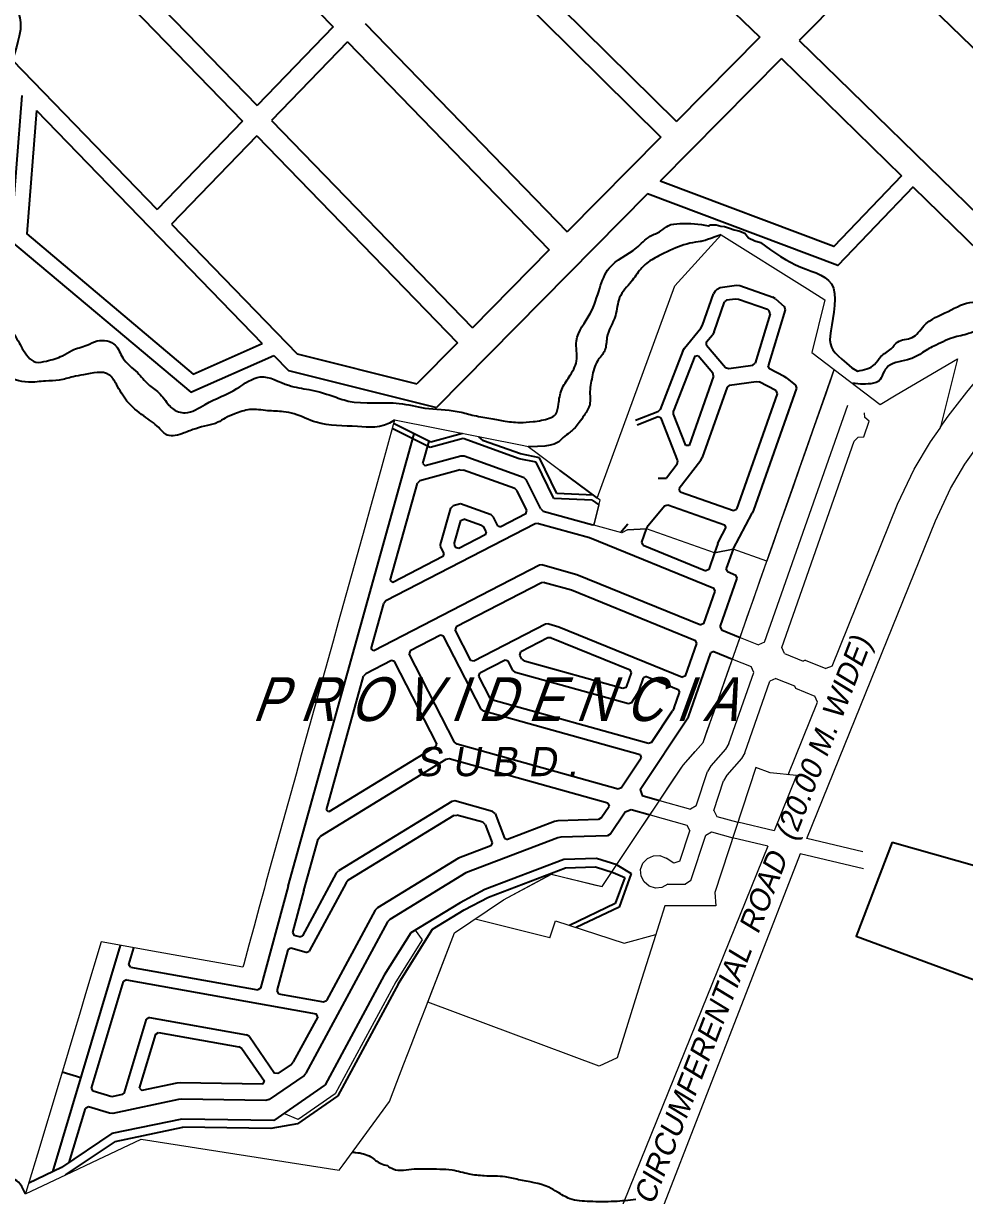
# Model space of a CAD drawing. Header units: inches. Extents: x -1369 to 1198, y -366 to 1398.
# Drawn here: x -561.35 to -543.92, y 935.08 to 956.78 of the extents above; entities that cross this region are included whole.
import ezdxf
from ezdxf.enums import TextEntityAlignment as Align

# ---------------------------------------------------------------- set-up
doc = ezdxf.new("R2010")
doc.units = ezdxf.units.IN
doc.header["$MEASUREMENT"] = 0
doc.linetypes.add('CENTER', pattern=[2, 1.25, -0.25, 0.25, -0.25])
doc.linetypes.add('DASHED', pattern=[0.75, 0.5, -0.25])
for name, color, linetype in [('BLOCKS', 5, 'Continuous'), ('CREEK_RIVER', 7, 'Continuous'), ('EASEMENT', 4, 'Continuous'), ('SUBLOTS', 1, 'Continuous')]:
    doc.layers.add(name, color=color, linetype=linetype)
for name, color, linetype, lineweight in [('BLOCKS_B', 1, 'Continuous', 13), ('EASEMENT_B', 6, 'Continuous', 13), ('FENCE', 7, 'Continuous', 13), ('FENCE1', 7, 'Continuous', 13), ('FINALBDRY', 7, 'Continuous', 13), ('HATCH', 8, 'Continuous', 9), ('RELOCATION', 7, 'Continuous', 13), ('ROADACTL', 7, 'Continuous', 13), ('SUBDIVIDION', 8, 'Continuous', 25), ('VICINITY', 8, 'Continuous', 20)]:
    doc.layers.add(name, color=color, linetype=linetype, lineweight=lineweight)
doc.styles.add('LOT_NO', font='ARIALN.TTF', dxfattribs={"width": 1.5, "height": 1})
doc.styles.add('PX-0', font='leroy')

msp = doc.modelspace()

# ---------------------------------------------------------------- linework, layer by layer
at = {"layer": 'BLOCKS', "color": 8}
for p, q in [((-548.4502, 951.8897), (-548.1443, 951.9324)), ((-548.1443, 951.9324), (-548.0838, 951.9263)), ((-548.0838, 951.9263), (-547.4734, 951.7119)), ((-548.7781, 951.1914), (-548.5744, 951.774)), ((-548.542, 951.8255), (-548.5744, 951.774)), ((-548.542, 951.8255), (-548.5046, 951.8627)), ((-548.5046, 951.8627), (-548.4502, 951.8897)), ((-547.4211, 951.6808), (-547.4734, 951.7119)), ((-548.5627, 951.0704), (-548.3694, 951.6234)), ((-548.3223, 951.6619), (-548.3694, 951.6234)), ((-548.3223, 951.6619), (-548.1692, 951.6833)), ((-548.1692, 951.6833), (-548.1087, 951.6772)), ((-548.1087, 951.6772), (-547.5712, 951.4884)), ((-547.5712, 951.4884), (-547.5397, 951.4598)), ((-547.2462, 951.478), (-547.5579, 950.4429)), ((-547.4211, 951.6808), (-547.2624, 951.5366)), ((-547.2624, 951.5366), (-547.2462, 951.478)), ((-547.5234, 951.4012), (-547.7974, 950.4914)), ((-547.5234, 951.4012), (-547.5397, 951.4598)), ((-549.1107, 950.7694), (-548.8079, 951.1384)), ((-548.8079, 951.1384), (-548.7781, 951.1914)), ((-548.5627, 951.0704), (-548.5925, 951.0174)), ((-548.7025, 950.8834), (-548.5925, 951.0174)), ((-548.7018, 950.8226), (-548.7025, 950.8834)), ((-549.1414, 950.7169), (-549.5626, 949.6329)), ((-548.9175, 950.6213), (-549.3119, 949.6062)), ((-549.1414, 950.7169), (-549.1107, 950.7694)), ((-548.9175, 950.6213), (-548.8573, 950.6303)), ((-548.8573, 950.6303), (-548.5824, 950.3101)), ((-548.7018, 950.8226), (-548.3476, 950.41)), ((-548.3476, 950.41), (-548.2906, 950.3886)), ((-548.2906, 950.3886), (-547.8435, 950.4518)), ((-547.8435, 950.4518), (-547.7974, 950.4914)), ((-547.5344, 950.3868), (-547.5579, 950.4429)), ((-548.5712, 950.2503), (-549.0226, 948.9665)), ((-548.5712, 950.2503), (-548.5824, 950.3101)), ((-547.2622, 950.2435), (-547.5344, 950.3868)), ((-547.2112, 950.2102), (-547.2622, 950.2435)), ((-547.2112, 950.2102), (-547.0547, 950.0855)), ((-548.321, 950.0453), (-548.7793, 948.7417)), ((-548.2739, 950.0838), (-548.321, 950.0453)), ((-548.2739, 950.0838), (-547.7836, 950.1531)), ((-547.0379, 950.0271), (-547.8315, 947.7699)), ((-547.7836, 950.1531), (-547.7237, 950.1427)), ((-547.4183, 949.982), (-547.7237, 950.1427)), ((-547.4183, 949.982), (-547.396, 949.9253)), ((-547.0547, 950.0855), (-547.0379, 950.0271)), ((-547.396, 949.9253), (-548.1478, 947.7871)), ((-549.6055, 949.5898), (-550.0171, 949.4277)), ((-549.5626, 949.6329), (-549.6055, 949.5898)), ((-549.3118, 949.5454), (-549.3119, 949.6062)), ((-549.0834, 948.9654), (-549.3118, 949.5454)), ((-549.5993, 949.4942), (-549.9837, 949.3428)), ((-549.5435, 949.4699), (-549.5993, 949.4942)), ((-549.2336, 948.6827), (-549.5435, 949.4699)), ((-556.449, 940.809), (-554.1167, 949.1821)), ((-553.9538, 948.6338), (-553.8398, 949.043)), ((-549.0226, 948.9665), (-549.0834, 948.9654)), ((-553.2527, 948.7682), (-553.9109, 948.5907)), ((-553.1919, 948.7657), (-553.2527, 948.7682)), ((-552.0787, 948.3648), (-553.1919, 948.7657)), ((-549.2421, 948.6225), (-549.2336, 948.6827)), ((-548.8083, 948.6882), (-549.2086, 948.1667)), ((-548.8083, 948.6882), (-548.7793, 948.7417)), ((-553.2632, 948.5134), (-554.0123, 948.3113)), ((-553.9538, 948.6338), (-553.9109, 948.5907)), ((-553.2632, 948.5134), (-553.2024, 948.5109)), ((-552.2538, 948.1693), (-553.2024, 948.5109)), ((-549.2421, 948.6225), (-549.4409, 948.3635)), ((-554.5579, 946.4648), (-554.0555, 948.2685)), ((-554.0123, 948.3113), (-554.0555, 948.2685)), ((-552.0787, 948.3648), (-552.0334, 948.3243)), ((-551.7724, 947.7918), (-552.0334, 948.3243)), ((-549.5983, 948.364), (-549.4409, 948.3635)), ((-552.2085, 948.1287), (-552.2538, 948.1693)), ((-552.0275, 947.7593), (-552.2085, 948.1287)), ((-549.1912, 948.1084), (-549.2086, 948.1667)), ((-549.1912, 948.1084), (-548.2027, 947.7608)), ((-553.6253, 947.1343), (-553.4385, 947.805)), ((-553.4385, 947.805), (-553.3953, 947.8478)), ((-553.2586, 947.8847), (-553.3953, 947.8478)), ((-552.6916, 947.6805), (-553.2586, 947.8847)), ((-551.7724, 947.7918), (-551.7256, 947.7529)), ((-549.7845, 947.4854), (-549.4767, 947.8498)), ((-549.4767, 947.8498), (-549.418, 947.8658)), ((-549.418, 947.8658), (-548.3669, 947.4962)), ((-553.3653, 947.1612), (-553.2498, 947.5756)), ((-553.2498, 947.5756), (-553.1958, 947.6035)), ((-552.8667, 947.485), (-553.1958, 947.6035)), ((-552.6463, 947.6399), (-552.6916, 947.6805)), ((-552.5682, 947.4806), (-552.6463, 947.6399)), ((-552.0465, 947.7016), (-552.5104, 947.4615)), ((-552.0465, 947.7016), (-552.0275, 947.7593)), ((-551.7256, 947.7529), (-550.8034, 947.4955)), ((-548.2097, 947.0439), (-547.8559, 947.7141)), ((-548.2027, 947.7608), (-548.1478, 947.7871)), ((-547.8315, 947.7699), (-547.8559, 947.7141)), ((-551.8719, 947.518), (-554.6381, 946.0866)), ((-552.8667, 947.485), (-552.8214, 947.4444)), ((-552.7839, 947.3679), (-552.8214, 947.4444)), ((-552.7839, 947.3679), (-552.803, 947.3102)), ((-552.5682, 947.4806), (-552.5104, 947.4615)), ((-551.8114, 947.5242), (-551.8719, 947.518)), ((-551.8114, 947.5242), (-550.8687, 947.2612)), ((-550.7879, 947.4931), (-550.8034, 947.4955)), ((-550.2926, 947.3552), (-550.1584, 947.514)), ((-549.9008, 947.174), (-549.8145, 947.425)), ((-549.8145, 947.425), (-549.7845, 947.4854)), ((-548.4669, 947.2082), (-548.3447, 947.4396)), ((-548.3669, 947.4962), (-548.3447, 947.4396)), ((-553.359, 947.1007), (-553.3653, 947.1612)), ((-552.803, 947.3102), (-553.2889, 947.0587)), ((-550.8687, 947.2612), (-548.567, 946.3216)), ((-549.8757, 947.1186), (-549.9008, 947.174)), ((-548.4913, 947.1524), (-548.5518, 946.981)), ((-548.4913, 947.1524), (-548.4669, 947.2082)), ((-553.619, 947.0738), (-553.6253, 947.1343)), ((-553.619, 947.0738), (-553.5629, 946.9653)), ((-553.5629, 946.9653), (-553.5813, 946.9074)), ((-553.359, 947.1007), (-553.3468, 947.0771)), ((-553.2889, 947.0587), (-553.3468, 947.0771)), ((-549.8757, 947.1186), (-548.7169, 946.6456)), ((-548.5518, 946.981), (-548.6614, 946.6705)), ((-548.2097, 947.0439), (-548.3361, 946.6859)), ((-551.7927, 946.7497), (-554.8633, 945.1608)), ((-553.5813, 946.9074), (-554.5107, 946.4265)), ((-551.7322, 946.7559), (-551.7927, 946.7497)), ((-551.7322, 946.7559), (-551.1019, 946.58)), ((-551.1019, 946.58), (-548.8077, 945.6435)), ((-548.6614, 946.6705), (-548.7169, 946.6456)), ((-548.451, 945.6083), (-548.1336, 946.5112)), ((-548.3114, 946.6303), (-548.3361, 946.6859)), ((-548.3114, 946.6303), (-548.1583, 946.5668)), ((-548.1336, 946.5112), (-548.1583, 946.5668)), ((-554.5579, 946.4648), (-554.5107, 946.4265)), ((-551.7592, 946.4246), (-553.3368, 945.6083)), ((-551.6987, 946.4308), (-551.7592, 946.4246)), ((-551.6987, 946.4308), (-551.2006, 946.2918)), ((-551.2006, 946.2918), (-548.9067, 945.3555)), ((-548.5421, 946.2662), (-548.567, 946.3216)), ((-554.6381, 946.0866), (-554.6764, 946.0394)), ((-548.7522, 945.6685), (-548.5421, 946.2662)), ((-554.9105, 945.1991), (-554.6764, 946.0394)), ((-551.68, 945.6562), (-553.0074, 944.9694)), ((-551.6195, 945.6625), (-551.68, 945.6562)), ((-551.6195, 945.6625), (-551.4338, 945.6106)), ((-548.7522, 945.6685), (-548.8077, 945.6435)), ((-553.6293, 945.4569), (-554.1912, 945.1661)), ((-553.5713, 945.4384), (-553.6293, 945.4569)), ((-552.8729, 944.0833), (-553.5713, 945.4384)), ((-553.3368, 945.6083), (-553.3553, 945.5503)), ((-553.0654, 944.9878), (-553.3553, 945.5503)), ((-551.6384, 945.4038), (-552.1398, 945.1444)), ((-551.5776, 945.4066), (-551.6384, 945.4038)), ((-551.5776, 945.4066), (-550.1181, 944.8108)), ((-551.4338, 945.6106), (-549.1474, 944.6773)), ((-548.451, 945.6083), (-548.426, 945.5528)), ((-548.426, 945.5528), (-548.08, 945.4127)), ((-554.8633, 945.1608), (-554.9105, 945.1991)), ((-549.0919, 944.7023), (-548.8818, 945.3)), ((-548.8818, 945.3), (-548.9067, 945.3555)), ((-554.5377, 944.9868), (-555.0129, 944.7409)), ((-554.4798, 944.9683), (-554.5377, 944.9868)), ((-553.6993, 943.454), (-554.4798, 944.9683)), ((-554.1912, 945.1661), (-554.2097, 945.1082)), ((-553.3681, 943.4752), (-554.2097, 945.1082)), ((-553.0074, 944.9694), (-553.0654, 944.9878)), ((-552.4322, 944.9931), (-552.896, 944.7531)), ((-552.3743, 944.9746), (-552.4322, 944.9931)), ((-552.2862, 944.8037), (-552.3743, 944.9746)), ((-552.1583, 945.0865), (-552.1398, 945.1444)), ((-552.1186, 945.0095), (-552.1583, 945.0865)), ((-552.1186, 945.0095), (-552.0714, 944.9711)), ((-550.2534, 944.464), (-552.0714, 944.9711)), ((-549.0371, 943.9414), (-548.621, 945.125)), ((-548.5655, 945.15), (-548.621, 945.125)), ((-548.5655, 945.15), (-548.2216, 945.0107)), ((-552.9145, 944.6951), (-552.896, 944.7531)), ((-552.2391, 944.7653), (-552.2862, 944.8037)), ((-550.1488, 944.1822), (-552.2391, 944.7653)), ((-550.1789, 944.5113), (-550.0931, 944.7553)), ((-550.0931, 944.7553), (-550.1181, 944.8108)), ((-555.741, 942.2177), (-555.0513, 944.6937)), ((-555.0129, 944.7409), (-555.0513, 944.6937)), ((-552.7053, 944.2891), (-552.9145, 944.6951)), ((-549.9493, 944.4307), (-549.8683, 944.6612)), ((-549.8128, 944.6862), (-549.8683, 944.6612)), ((-549.8128, 944.6862), (-549.2262, 944.4467)), ((-549.0919, 944.7023), (-549.1474, 944.6773)), ((-550.1963, 944.4851), (-550.2534, 944.464)), ((-550.1963, 944.4851), (-550.1789, 944.5112)), ((-550.0917, 944.2034), (-549.9765, 944.3763)), ((-549.9765, 944.3763), (-549.9493, 944.4307)), ((-549.3012, 944.1072), (-549.2013, 944.3913)), ((-549.2262, 944.4467), (-549.2013, 944.3913)), ((-552.7053, 944.2891), (-552.6581, 944.2507)), ((-549.7752, 943.4466), (-552.6581, 944.2507)), ((-550.0917, 944.2034), (-550.1488, 944.1822)), ((-549.3012, 944.1072), (-549.3283, 944.0528)), ((-552.8257, 944.0449), (-552.8729, 944.0833)), ((-549.9309, 943.2374), (-552.8257, 944.0449)), ((-549.9327, 942.5976), (-549.0371, 943.9414)), ((-549.7182, 943.4678), (-549.3283, 944.0528)), ((-553.6993, 943.454), (-553.7157, 943.3954)), ((-553.321, 943.4368), (-553.3681, 943.4752)), ((-549.7182, 943.4678), (-549.7752, 943.4466)), ((-553.7157, 943.3954), (-555.6924, 942.1811)), ((-550.3365, 942.6044), (-553.321, 943.4368)), ((-549.9309, 943.2374), (-549.9097, 943.1804)), ((-553.5283, 943.1537), (-555.8554, 941.724)), ((-553.468, 943.1621), (-553.5283, 943.1537)), ((-550.5276, 942.342), (-553.468, 943.1621)), ((-550.2795, 942.6255), (-549.9097, 943.1804)), ((-550.2795, 942.6255), (-550.3365, 942.6044)), ((-549.9327, 942.5976), (-549.8903, 942.4835)), ((-553.4193, 942.377), (-555.5174, 941.088)), ((-553.359, 942.3855), (-553.4193, 942.377)), ((-552.6628, 942.1913), (-553.359, 942.3855)), ((-549.8903, 942.4835), (-549.57, 942.3942)), ((-555.6924, 942.1811), (-555.741, 942.2177)), ((-552.6178, 942.1503), (-552.6628, 942.1913)), ((-552.6178, 942.1503), (-552.4442, 941.6954)), ((-550.6505, 942.0688), (-550.5065, 942.2849)), ((-550.5276, 942.342), (-550.5065, 942.2849)), ((-550.4843, 941.7698), (-550.2092, 942.1826)), ((-550.2092, 942.1826), (-550.0952, 942.2249)), ((-550.0952, 942.2249), (-549.7473, 942.1279)), ((-553.3824, 942.1142), (-555.3344, 940.9149)), ((-553.3824, 942.1142), (-553.3222, 942.1226)), ((-552.8463, 941.9899), (-553.3222, 942.1226)), ((-552.8014, 941.9489), (-552.8463, 941.9899)), ((-552.8014, 941.9489), (-552.6715, 941.6086)), ((-551.5172, 942.0032), (-552.3887, 941.6705)), ((-551.4576, 942.0152), (-551.5172, 942.0032)), ((-550.7037, 942.0392), (-551.4576, 942.0152)), ((-550.6505, 942.0688), (-550.7037, 942.0392)), ((-555.892, 941.6755), (-555.8554, 941.724)), ((-551.3968, 941.7129), (-551.4565, 941.7009)), ((-550.5375, 941.7402), (-551.3968, 941.7129)), ((-550.4843, 941.7698), (-550.5375, 941.7402)), ((-556.1558, 940.7284), (-555.892, 941.6755)), ((-552.6963, 941.5531), (-553.2936, 941.3251)), ((-551.4565, 941.7009), (-553.1586, 941.0511)), ((-552.6715, 941.6086), (-552.6963, 941.5531)), ((-552.4442, 941.6954), (-552.3887, 941.6705)), ((-553.2936, 941.3251), (-554.7937, 940.4035)), ((-555.5592, 941.0439), (-555.5174, 941.088)), ((-555.5592, 941.0439), (-556.1828, 939.8895)), ((-555.3762, 940.8708), (-556.061, 939.603)), ((-555.3344, 940.9149), (-555.3762, 940.8708)), ((-553.1586, 941.0511), (-554.565, 940.1871)), ((-556.449, 940.809), (-556.9615, 938.9163)), ((-556.1555, 940.7295), (-556.3676, 939.9461)), ((-554.8355, 940.3593), (-555.7363, 938.6917)), ((-554.7937, 940.4035), (-554.8355, 940.3593)), ((-554.6068, 940.143), (-556.1195, 937.3424)), ((-554.565, 940.1871), (-554.6068, 940.143)), ((-556.3676, 939.9461), (-556.3375, 939.8932)), ((-556.2388, 939.8657), (-556.3375, 939.8932)), ((-556.2388, 939.8657), (-556.1828, 939.8895)), ((-560.8066, 935.5192), (-559.5504, 939.7091)), ((-559.4006, 939.3569), (-559.3079, 939.6652)), ((-556.4537, 939.6282), (-556.66, 938.8662)), ((-556.4008, 939.6583), (-556.4537, 939.6282)), ((-556.117, 939.5792), (-556.4008, 939.6583)), ((-556.117, 939.5792), (-556.061, 939.603)), ((-559.3688, 939.305), (-559.4006, 939.3569)), ((-559.3688, 939.305), (-557.0129, 938.8837)), ((-560.0898, 937.0643), (-559.496, 939.0395)), ((-559.4442, 939.0713), (-559.496, 939.0395)), ((-559.4448, 939.0715), (-555.927, 938.4424)), ((-556.9615, 938.9163), (-557.0129, 938.8837)), ((-556.66, 938.8662), (-556.6275, 938.8148)), ((-556.6275, 938.8148), (-555.7911, 938.6652)), ((-555.7911, 938.6652), (-555.7363, 938.6917)), ((-559.4777, 936.9881), (-559.0696, 938.3454)), ((-559.0178, 938.3772), (-559.0696, 938.3454)), ((-559.0178, 938.3772), (-557.2176, 938.0553)), ((-555.9006, 938.3876), (-556.3525, 937.551)), ((-555.9006, 938.3876), (-555.927, 938.4424)), ((-559.1997, 937.0677), (-558.899, 938.0678)), ((-558.899, 938.0678), (-558.8472, 938.0996)), ((-558.8472, 938.0996), (-557.36, 937.8336)), ((-557.1664, 938.0224), (-557.2176, 938.0553)), ((-557.1664, 938.0224), (-556.6983, 937.3466)), ((-557.3088, 937.8008), (-557.36, 937.8336)), ((-557.3088, 937.8008), (-556.8888, 937.1942)), ((-556.393, 937.5057), (-556.6385, 937.3357)), ((-556.393, 937.5057), (-556.3525, 937.551)), ((-560.2848, 937.2597), (-560.6344, 937.3645)), ((-558.5081, 937.1584), (-559.1586, 937.0228)), ((-558.4475, 937.1642), (-558.5081, 937.1584)), ((-556.9174, 937.1406), (-558.4475, 937.1642)), ((-556.9174, 937.1406), (-556.8888, 937.1942)), ((-556.1601, 937.2971), (-556.801, 936.8532)), ((-556.6385, 937.3357), (-556.6983, 937.3466)), ((-556.1601, 937.2971), (-556.1195, 937.3424)), ((-560.061, 937.0108), (-560.0898, 937.0643)), ((-559.7152, 936.9068), (-560.061, 937.0108)), ((-559.5225, 936.947), (-559.7152, 936.9068)), ((-559.4777, 936.9881), (-559.5225, 936.947)), ((-559.1997, 937.0677), (-559.1586, 937.0228)), ((-560.1486, 936.7195), (-560.2022, 936.6907)), ((-559.7588, 936.6024), (-560.1486, 936.7195)), ((-558.479, 936.8538), (-559.698, 936.5997)), ((-558.4185, 936.8596), (-558.479, 936.8538)), ((-556.8592, 936.8355), (-558.4185, 936.8596)), ((-556.801, 936.8532), (-556.8592, 936.8355)), ((-560.5025, 935.6919), (-560.2022, 936.6907)), ((-559.698, 936.5997), (-559.7588, 936.6024))]:
    msp.add_line(p, q, dxfattribs=at)
at = {"layer": 'BLOCKS', "color": 8, "linetype": 'CENTER', "ltscale": 8}
msp.add_line((-551.4168, 948.5048), (-550.7235, 947.9924), dxfattribs=at)
at = {"layer": 'BLOCKS_B', "color": 8}
for p, q in [((-547.6276, 945.3244), (-546.0857, 949.7106)), ((-545.7909, 949.1279), (-545.6901, 949.4148)), ((-547.3081, 945.2244), (-545.9654, 949.0441)), ((-548.0803, 945.4128), (-547.7384, 945.2743)), ((-547.6276, 945.3244), (-547.7384, 945.2743)), ((-547.2581, 945.1135), (-547.3081, 945.2244)), ((-548.2216, 945.0107), (-547.876, 944.8707)), ((-547.2581, 945.1135), (-546.9127, 944.9737)), ((-546.8744, 944.9909), (-546.9127, 944.9737)), ((-546.8744, 944.9909), (-546.4889, 944.8348)), ((-548.287, 943.4484), (-547.826, 944.7598)), ((-547.826, 944.7598), (-547.876, 944.8707)), ((-546.3769, 944.8822), (-546.4889, 944.8348)), ((-547.9931, 943.2759), (-547.5267, 944.6024)), ((-547.4159, 944.6525), (-547.5267, 944.6024)), ((-547.4159, 944.6525), (-547.0743, 944.5141)), ((-547.0743, 944.5141), (-547.0561, 944.474)), ((-547.0561, 944.474), (-546.6944, 944.3274)), ((-546.647, 944.2154), (-546.6944, 944.3274)), ((-548.287, 943.4484), (-548.3486, 943.3435)), ((-548.3486, 943.3435), (-548.6227, 943.0332)), ((-547.9931, 943.2759), (-548.0546, 943.171)), ((-548.6227, 943.0332), (-548.6831, 942.9277)), ((-548.0546, 943.171), (-548.3263, 942.8635)), ((-548.8914, 942.2922), (-548.6831, 942.9277)), ((-548.3263, 942.8635), (-548.3867, 942.7579)), ((-548.5676, 942.2059), (-548.3867, 942.7579)), ((-549.5698, 942.3941), (-548.9987, 942.2348)), ((-548.8914, 942.2922), (-548.9987, 942.2348)), ((-548.5676, 942.2059), (-548.5103, 942.0986)), ((-549.7472, 942.1279), (-549.0678, 941.9384)), ((-549.0678, 941.9384), (-549.0105, 941.8311)), ((-548.5103, 942.0986), (-548.1216, 941.9902)), ((-549.1942, 941.2705), (-549.0105, 941.8311)), ((-548.991, 940.9141), (-548.7161, 941.753)), ((-548.7161, 941.753), (-548.6088, 941.8104)), ((-548.6088, 941.8104), (-548.2164, 941.7009)), ((-549.8799, 941.2301), (-549.7969, 941.3197)), ((-549.7969, 941.3197), (-549.6853, 941.3694)), ((-549.6853, 941.3694), (-549.5631, 941.3712)), ((-549.5631, 941.3712), (-549.4501, 941.3248)), ((-549.3092, 941.2308), (-549.4501, 941.3248)), ((-549.921, 941.1151), (-549.8799, 941.2301)), ((-549.9134, 940.9931), (-549.921, 941.1151)), ((-549.1942, 941.2705), (-549.3092, 941.2308)), ((-549.8585, 940.884), (-549.9134, 940.9931)), ((-549.7651, 940.8053), (-549.8585, 940.884)), ((-549.4204, 940.8429), (-549.5268, 940.7829)), ((-549.4204, 940.8429), (-549.0895, 940.8428)), ((-548.991, 940.9141), (-549.0895, 940.8428)), ((-549.6482, 940.7697), (-549.7651, 940.8053)), ((-549.5268, 940.7829), (-549.6482, 940.7697)), ((-551.6043, 939.8468), (-552.988, 940.1944)), ((-551.6043, 939.8468), (-551.5003, 940.1646)), ((-551.5003, 940.1646), (-550.2292, 939.7479)), ((-550.2292, 939.7479), (-549.6405, 939.9127))]:
    msp.add_line(p, q, dxfattribs=at)
for points in [[(-545.6901, 949.4148), (-545.7681, 949.4847), (-545.7729, 949.5729)], [(-545.9654, 949.0441), (-545.8955, 949.1221), (-545.7909, 949.1279)]]:
    msp.add_lwpolyline(points, dxfattribs=at)
at = {"layer": 'CREEK_RIVER', "color": 8}
msp.add_lwpolyline([(-548.6524, 953.0329), (-548.6271, 953.0522), (-548.5226, 953.0524), (-548.4367, 953.0301), (-548.3667, 953.0206), (-548.2745, 952.992), (-548.1886, 952.9602), (-548.1059, 952.9379), (-547.9945, 952.8966), (-547.9214, 952.8108), (-547.8068, 952.7535), (-547.7041, 952.7275), (-547.6098, 952.656), (-547.5164, 952.5883), (-547.4235, 952.5244), (-547.3307, 952.4645), (-547.2379, 952.4089), (-547.1446, 952.3576), (-547.0505, 952.3109), (-546.9552, 952.2689), (-546.859, 952.2314), (-546.7638, 952.196), (-546.6721, 952.1601), (-546.5862, 952.1209), (-546.5088, 952.0757), (-546.4422, 952.0218), (-546.3889, 951.9565), (-546.3513, 951.877), (-546.331, 951.7817), (-546.3255, 951.6738), (-546.3314, 951.5573), (-546.3453, 951.4366), (-546.3637, 951.3159), (-546.3832, 951.1993), (-546.4005, 951.091), (-546.412, 950.9953), (-546.4149, 950.915), (-546.4078, 950.8476), (-546.3899, 950.7889), (-546.3604, 950.7352), (-546.3185, 950.6825), (-546.2634, 950.6267), (-546.1941, 950.564), (-546.11, 950.4903), (-546.0079, 950.4057), (-545.9066, 950.3444)], dxfattribs=at)
for points, knots in [([(-585.7338, 958.1752), (-585.5864, 958.1904), (-585.4283, 958.1282), (-585.1327, 958.1005), (-584.8418, 958.1694), (-584.5567, 958.1664), (-584.3043, 958.1994), (-584.0532, 958.3287), (-583.8183, 958.2465), (-583.6612, 958.4366), (-583.4441, 958.4019), (-583.1135, 958.6799), (-582.7441, 958.8526), (-582.2958, 958.9519), (-582.0373, 959.211), (-581.5268, 959.5354), (-581.0064, 959.8015), (-580.5395, 960.0257), (-580.1735, 959.8813), (-580.16, 960.2994), (-579.7309, 960.2531), (-579.3881, 960.2126), (-579.0651, 960.112), (-578.8019, 960.3003), (-578.569, 960.238), (-578.3286, 960.2055), (-578.1494, 960.1325), (-577.8481, 960.0036), (-577.495, 959.9436), (-577.1304, 959.7831), (-576.8075, 959.7511), (-576.5138, 959.5585), (-576.2197, 959.6773), (-575.9349, 959.6708), (-575.6364, 959.5818), (-575.2755, 959.4337), (-574.8918, 959.385), (-574.5762, 959.1313), (-574.1874, 959.3783), (-573.7759, 959.2672), (-573.3366, 959.2928), (-573.0803, 959.1186), (-572.8109, 959.0048), (-572.5745, 958.8211), (-572.2615, 958.6773), (-571.8133, 958.7087), (-571.3749, 958.7706), (-570.975, 958.945), (-570.7039, 959.0224), (-570.4367, 959.1502), (-570.0995, 959.106), (-569.5714, 959.0459), (-569.0673, 958.7993), (-568.528, 958.7874), (-568.197, 958.9164), (-567.8063, 958.8788), (-567.6013, 958.5915), (-567.3227, 958.3129), (-566.9401, 958.3246), (-566.6698, 958.5936), (-566.7354, 958.9704), (-566.7743, 959.3038), (-566.7426, 959.619), (-566.554, 959.8324), (-566.4167, 960.1665), (-566.0066, 960.0755), (-565.6547, 960.1765), (-565.3377, 959.9818), (-565.1126, 959.8122), (-564.9171, 959.7131), (-564.6573, 959.5548), (-564.3085, 959.3844), (-563.8454, 959.3517), (-563.4583, 959.3091), (-563.1472, 959.291), (-562.9623, 959.1419), (-562.7655, 959.064), (-562.5784, 958.9859), (-562.3337, 958.9999), (-561.9816, 958.9759), (-561.9079, 958.4701), (-561.6719, 958.1608), (-561.5236, 957.8728), (-561.4427, 957.6313), (-561.2228, 957.3835), (-561.5034, 957.1172), (-561.3761, 956.8236), (-561.4588, 956.3556), (-561.6362, 955.8836), (-561.8314, 955.3626), (-561.9885, 955.0136), (-561.9003, 954.7316), (-561.8605, 954.244), (-561.8535, 953.6825), (-561.8266, 953.0728), (-561.8949, 952.7106), (-561.878, 952.3626), (-561.8832, 952.058), (-561.8801, 951.7717), (-561.7389, 951.5095), (-561.6238, 951.2088), (-561.4782, 950.9506), (-561.3438, 950.7107), (-561.1842, 950.4674), (-560.8799, 950.5394), (-560.6555, 950.5982), (-560.4315, 950.7534), (-560.1969, 950.8011), (-559.9538, 950.9437), (-559.6179, 950.8815), (-559.5234, 950.5294), (-559.2432, 950.3532), (-559.0654, 950.0945), (-558.817, 949.946), (-558.7018, 949.7613), (-558.5563, 949.6065), (-558.2947, 949.5225), (-557.9113, 949.7979), (-557.4453, 949.9514), (-556.9528, 950.353), (-556.493, 950.0598), (-556.0422, 950.0086), (-555.6748, 949.9048), (-555.1681, 949.7059), (-554.5037, 949.8098), (-553.8947, 949.6263), (-553.4018, 949.636), (-553.0345, 949.5201), (-552.7156, 949.4718), (-552.4353, 949.4139), (-552.2033, 949.3849), (-551.894, 949.4042), (-551.6427, 949.4525), (-551.4687, 949.5298), (-551.4407, 949.7433), (-551.4035, 950.0113), (-551.2345, 950.2471), (-551.0588, 950.536), (-551.1775, 950.9831), (-550.8227, 951.3799), (-550.6948, 951.8481), (-550.5122, 952.3566), (-550.0476, 952.5311), (-549.7901, 952.8429), (-549.553, 952.9142), (-549.4053, 953.0648), (-549.0841, 953.0834), (-548.833, 953.0703), (-548.6568, 953.0338), (-548.6524, 953.0329)], [0.04332899, 0.04332899, 0.04332899, 0.04332899, 0.04415178, 0.04541546, 0.04626732, 0.04711082, 0.04826743, 0.04876042, 0.04990472, 0.05023361, 0.05105146, 0.05178815, 0.05440651, 0.05511256, 0.05630371, 0.05793904, 0.06119298, 0.06207247, 0.06321193, 0.0638528, 0.06524933, 0.06632349, 0.06771607, 0.06818695, 0.06940922, 0.06988016, 0.07063947, 0.07131991, 0.07315975, 0.07418542, 0.07526834, 0.07638747, 0.07741234, 0.07821266, 0.07921386, 0.08050589, 0.08209142, 0.08309789, 0.08407159, 0.08613338, 0.08718981, 0.08835774, 0.08911114, 0.0901157, 0.09134364, 0.09243883, 0.09453731, 0.09575, 0.09677567, 0.09736232, 0.09866811, 0.10003236, 0.10271121, 0.10414337, 0.1052673, 0.10624431, 0.10779376, 0.10857021, 0.11012931, 0.11099325, 0.11204554, 0.11364999, 0.11450851, 0.11502242, 0.1165158, 0.11740037, 0.11879105, 0.12005314, 0.12087082, 0.12164395, 0.12222903, 0.12392135, 0.1254523, 0.12680612, 0.12788001, 0.1284291, 0.12912626, 0.13000575, 0.13038485, 0.13160536, 0.13296884, 0.13475606, 0.13560325, 0.1361505, 0.13737779, 0.13818757, 0.13932715, 0.14017318, 0.14291545, 0.14431477, 0.14583596, 0.14647985, 0.14720034, 0.15072954, 0.15209962, 0.1532812, 0.1543903, 0.15556465, 0.15635026, 0.1571985, 0.15848376, 0.15959305, 0.16011915, 0.16131904, 0.16197519, 0.16300743, 0.16367951, 0.16465004, 0.16535316, 0.16649336, 0.16739989, 0.16869209, 0.1696623, 0.17049817, 0.17151759, 0.17179449, 0.17262028, 0.17396612, 0.17615569, 0.17776137, 0.17959984, 0.1808675, 0.18235626, 0.18338851, 0.18628781, 0.18785739, 0.1898051, 0.19077562, 0.19185236, 0.19296993, 0.19440779, 0.1953958, 0.19662232, 0.19731606, 0.19805997, 0.19897568, 0.19988222, 0.2009623, 0.20220189, 0.20409867, 0.20577109, 0.2071429, 0.20923238, 0.21034388, 0.21107374, 0.21163525, 0.21236519, 0.21413284, 0.21417787, 0.21417787, 0.21417787, 0.21417787]), ([(-554.4768, 949.4357), (-554.7434, 949.2643), (-555.2048, 949.3468), (-555.8365, 949.3118), (-556.2576, 949.5424), (-556.5656, 949.6017), (-556.8409, 949.6012), (-557.148, 949.6594), (-557.408, 949.563), (-557.6045, 949.4849), (-557.7583, 949.3773), (-557.9516, 949.3362), (-558.1653, 949.2806), (-558.394, 949.1895), (-558.6775, 949.0947), (-558.8739, 949.346), (-559.1383, 949.5189), (-559.4478, 949.7588), (-559.5991, 950.0525), (-559.7969, 950.3821), (-560.1557, 950.2868), (-560.4514, 950.2372), (-560.6836, 950.1654), (-560.9624, 950.1633), (-561.3043, 950.1124), (-561.7053, 950.2214), (-561.9223, 950.6149), (-561.9995, 951.0086), (-562.0527, 951.4258), (-562.1237, 951.778), (-562.1397, 952.1981), (-562.4844, 952.4193), (-562.5128, 952.787), (-562.2584, 953.2032), (-562.5762, 953.767), (-562.3339, 954.3594), (-562.4649, 954.7604), (-562.4538, 955.131), (-562.247, 955.3008), (-562.05, 955.5452), (-562.1108, 955.8821), (-561.8681, 956.1557), (-561.7394, 956.4709), (-561.5999, 956.9817), (-561.5847, 957.5333), (-561.8985, 957.8654), (-562.0438, 958.0675), (-562.2722, 958.2088), (-562.3554, 958.428), (-562.3778, 958.6749), (-562.7042, 958.8063), (-563.0203, 958.7717), (-563.334, 958.8922), (-563.621, 958.9329), (-563.9343, 959.0158), (-564.2508, 959.032), (-564.4946, 958.9886), (-564.7207, 958.9838), (-564.8515, 959.173), (-565.0894, 959.3612), (-565.3721, 959.524), (-565.686, 959.756), (-565.9757, 959.6771), (-566.2324, 959.7295), (-566.3739, 959.5752), (-566.3144, 959.3315), (-566.2262, 959.0686), (-566.2446, 958.7743), (-566.248, 958.5484), (-566.225, 958.3509), (-566.3051, 958.178), (-566.4908, 957.9792), (-566.7344, 957.8338), (-567.0711, 957.8057), (-567.3302, 957.9149), (-567.5825, 958.0911), (-567.8376, 958.2389), (-568.1109, 958.29), (-568.3728, 958.3787), (-568.6375, 958.5026), (-568.9129, 958.5742), (-569.1783, 958.5649), (-569.3787, 958.5562), (-569.6068, 958.5378), (-569.8626, 958.6969), (-570.1511, 958.6505), (-570.3908, 958.769), (-570.594, 958.6928), (-570.8093, 958.6442), (-571.0259, 958.4744), (-571.1133, 958.1727), (-571.4466, 958.1784), (-571.6755, 958.1556), (-571.9228, 958.1177), (-572.1482, 958.0895), (-572.3927, 958.1726), (-572.6091, 958.3192), (-572.8004, 958.4546), (-572.9511, 958.6268), (-573.1552, 958.7293), (-573.4186, 958.7076), (-573.6452, 958.8027), (-573.8454, 958.7519), (-574.0204, 958.729), (-574.2108, 958.7008), (-574.4212, 958.7779), (-574.743, 958.8457), (-575.0865, 958.9511), (-575.4192, 958.9992), (-575.6478, 958.9953), (-575.8498, 958.9869), (-576.0629, 959.027), (-576.2601, 958.9534), (-576.5132, 958.9919), (-576.6998, 959.1633), (-576.9357, 959.2644), (-577.1732, 959.4439), (-577.4523, 959.5345), (-577.8368, 959.4685), (-578.138, 959.6112), (-578.5093, 959.7289), (-578.8433, 959.6466), (-579.1746, 959.6328), (-579.4799, 959.543), (-579.7158, 959.6395), (-579.9494, 959.6213), (-580.187, 959.6154), (-580.4, 959.4094), (-580.6702, 959.3972), (-580.9194, 959.3067), (-581.0411, 959.1283), (-581.221, 958.9602), (-581.4529, 958.9268), (-581.6765, 958.8107), (-581.8875, 958.7055), (-582.1525, 958.6099), (-582.4093, 958.4567), (-582.6603, 958.3115), (-582.9456, 958.1985), (-583.1729, 958.0011), (-583.3856, 957.7122), (-583.9414, 957.6923), (-584.4462, 957.7621), (-584.9824, 957.7247), (-585.2873, 957.6609), (-585.5686, 957.6024), (-585.9641, 957.5147), (-586.3701, 957.5478), (-586.7943, 957.5026), (-587.0915, 957.5515), (-587.3981, 957.4696), (-587.703, 957.4705), (-588.0191, 957.4652), (-588.3215, 957.4854), (-588.6224, 957.4815), (-588.9222, 957.3783), (-589.2482, 957.3126), (-589.5673, 957.2393), (-589.8449, 957.2029), (-590.1858, 957.2605), (-590.3081, 957.5832), (-590.5354, 957.7866), (-590.5614, 958.066), (-590.8152, 958.2016), (-590.9964, 958.4095), (-591.228, 958.579), (-591.4659, 958.7197), (-591.6521, 958.9338), (-591.8868, 959.0542), (-591.9296, 959.3079), (-592.1522, 959.5018), (-592.2927, 959.7834), (-592.5477, 959.9131), (-592.6663, 959.9735), (-592.7187, 960.0014)], [0.05412589, 0.05412589, 0.05412589, 0.05412589, 0.05622927, 0.05878891, 0.06025598, 0.06092179, 0.06190331, 0.06301515, 0.06396574, 0.06460869, 0.06513497, 0.06581658, 0.06656096, 0.0673251, 0.06837785, 0.06907166, 0.07023379, 0.07162143, 0.07285266, 0.07359673, 0.07516369, 0.07582951, 0.07670055, 0.07755182, 0.07859849, 0.08018828, 0.08127435, 0.0828884, 0.08420785, 0.08546282, 0.0865249, 0.08820901, 0.08899463, 0.0899646, 0.09284708, 0.09437019, 0.09601294, 0.09700024, 0.09778611, 0.09858267, 0.10004155, 0.10074741, 0.10211922, 0.10340107, 0.10613647, 0.10694526, 0.10789984, 0.10861694, 0.10954019, 0.11015308, 0.11092621, 0.11262421, 0.11337058, 0.11422969, 0.11551835, 0.11661434, 0.11733536, 0.11805638, 0.11865186, 0.1194877, 0.12109959, 0.12196679, 0.12318835, 0.12390566, 0.12441268, 0.12496148, 0.12625819, 0.12722629, 0.12785766, 0.12853112, 0.12917231, 0.12967932, 0.13125518, 0.1318464, 0.13300525, 0.13395164, 0.13495006, 0.13591055, 0.13670971, 0.13771084, 0.13883477, 0.13950873, 0.14035223, 0.1408577, 0.14175019, 0.14319774, 0.14359732, 0.14432445, 0.14521694, 0.14581544, 0.14701959, 0.14782982, 0.14880229, 0.14939798, 0.15032563, 0.15103169, 0.15192008, 0.15293947, 0.15335631, 0.15420388, 0.15509245, 0.15595157, 0.15654726, 0.15710128, 0.15773452, 0.15842919, 0.15929753, 0.16103421, 0.16201123, 0.16264307, 0.16331702, 0.16403435, 0.16476148, 0.16535717, 0.16649113, 0.16720709, 0.16790799, 0.16947089, 0.16993615, 0.17176488, 0.17263322, 0.17377751, 0.17509413, 0.17598766, 0.17684677, 0.17752073, 0.17833096, 0.17912556, 0.18030041, 0.18094193, 0.18168686, 0.18240396, 0.18333631, 0.18393934, 0.18491894, 0.18569328, 0.18674869, 0.18789821, 0.18859537, 0.18979236, 0.19089443, 0.19196087, 0.19499631, 0.19613674, 0.19729335, 0.1981112, 0.19901165, 0.20132992, 0.20213135, 0.20326944, 0.20428632, 0.20525606, 0.20630912, 0.20744721, 0.2082907, 0.2092919, 0.21058947, 0.21162209, 0.21255259, 0.21342094, 0.21480201, 0.21564406, 0.21640294, 0.21735761, 0.21828111, 0.21918232, 0.22021042, 0.22101489, 0.222029, 0.22261532, 0.2234241, 0.2248905, 0.2256272, 0.22622281, 0.22622281, 0.22622281, 0.22622281]), ([(-548.4308, 952.8655), (-548.7593, 952.7503), (-548.7593, 952.7503), (-549.1079, 952.7006), (-549.3355, 952.601), (-549.7653, 952.3895), (-549.9459, 952.2187), (-550.0649, 952.0222), (-550.2173, 951.8633), (-550.3526, 951.6642), (-550.3607, 951.3275), (-550.5681, 951.0385), (-550.5507, 950.7112), (-550.7617, 950.523), (-550.8209, 950.2324), (-550.8729, 949.9718), (-550.8393, 949.7314), (-550.9692, 949.5146), (-551.1208, 949.2979), (-551.2368, 949.2014), (-551.4204, 949.0758), (-551.4881, 948.9406), (-552.0038, 948.9431)], [0.02553163, 0.02553163, 0.02553163, 0.02553163, 0.026227952, 0.02675027, 0.027862119, 0.028453338, 0.029197549, 0.030176432, 0.030778118, 0.031393731, 0.032533169, 0.033999431, 0.034793145, 0.035589712, 0.036621345, 0.037673348, 0.038260519, 0.038963262, 0.0401027, 0.041148607, 0.041878136, 0.043016904, 0.043016904, 0.043016904, 0.043016904]), ([(-543.188, 950.7698), (-543.2427, 950.8392), (-543.3338, 950.9549), (-543.4816, 951.124), (-543.6797, 951.1054), (-543.8802, 951.0175), (-544.1736, 950.9704), (-544.4153, 950.8376), (-544.6162, 950.7479), (-544.7477, 950.6486), (-544.9808, 950.5239), (-545.2939, 950.5213), (-545.4391, 950.3033), (-545.4839, 950.1526), (-545.7055, 950.0878), (-545.8668, 950.1044), (-545.9942, 950.115)], [0, 0, 0, 0, 0.000899239, 0.001500992, 0.0020886, 0.002707947, 0.003721475, 0.005007376, 0.00544529, 0.005915993, 0.006645847, 0.008090998, 0.008652367, 0.009178458, 0.009530017, 0.010810927, 0.010810927, 0.010810927, 0.010810927]), ([(-561.3107, 935.1116), (-561.4079, 935.3315), (-561.5497, 935.3871), (-561.8029, 935.5035), (-562.1422, 935.6047), (-562.5455, 935.8346), (-562.9363, 935.918), (-563.2783, 936.1009), (-563.7078, 936.0691), (-564.1318, 936.0923), (-564.4833, 936.3198), (-564.6709, 936.6022), (-564.8277, 936.8524), (-565.0053, 937.1085), (-565.1587, 937.403), (-565.3407, 937.6599), (-565.6771, 937.8279), (-565.9748, 938.0412), (-566.3433, 938.2778), (-566.7564, 938.3854), (-566.9302, 938.7711), (-567.1443, 939.1118), (-567.515, 939.2671), (-567.9518, 939.3966), (-568.0463, 939.8145), (-568.3724, 939.9916), (-568.6292, 940.1125), (-568.8848, 940.3654), (-569.2131, 940.5444), (-569.657, 940.9286), (-569.9375, 941.4669), (-570.2418, 941.9929), (-570.5451, 942.3988), (-570.9124, 942.8152), (-571.3062, 943.1855), (-571.3954, 943.615), (-571.5144, 943.9575), (-571.9798, 944.1373), (-572.5373, 944.1404), (-573.1049, 944.2501), (-573.6518, 944.3485), (-574.0599, 944.6396), (-574.5036, 944.7586), (-574.8995, 944.72), (-575.1769, 944.9133), (-575.2639, 945.1915), (-575.3702, 945.5112), (-575.3104, 945.8368), (-575.1881, 946.1643), (-575.3793, 946.329), (-575.5101, 946.3995), (-575.578, 946.4318)], [0.049849777, 0.049849777, 0.049849777, 0.049849777, 0.050991804, 0.052046538, 0.053405647, 0.054706677, 0.055729974, 0.057397523, 0.058439833, 0.059973426, 0.061582064, 0.062378676, 0.063353395, 0.06453926, 0.065483563, 0.066691014, 0.067585264, 0.069193902, 0.070349384, 0.072000241, 0.073105245, 0.074405658, 0.075925531, 0.077026303, 0.078715608, 0.079560502, 0.080635988, 0.081551012, 0.083110888, 0.084356261, 0.087361427, 0.089068849, 0.090451108, 0.092401636, 0.094697812, 0.095550402, 0.096781569, 0.098091623, 0.10015582, 0.102410014, 0.103859543, 0.105641392, 0.107332508, 0.10833036, 0.109549366, 0.110310636, 0.111219662, 0.112862876, 0.113633032, 0.11433833, 0.115092653, 0.115092653, 0.115092653, 0.115092653]), ([(-555.2601, 935.8803), (-555.2379, 935.8792), (-555.12, 935.8707), (-554.9249, 935.8286), (-554.769, 935.666), (-554.6503, 935.6421), (-554.6061, 935.6331)], [0.0011911373, 0.0011911373, 0.0011911373, 0.0011911373, 0.0014122889, 0.0023628414, 0.0031102366, 0.0035542273, 0.0035542273, 0.0035542273, 0.0035542273]), ([(-550.0087, 935.0042), (-550.1417, 934.9891), (-550.4264, 934.9566), (-550.8335, 934.964), (-551.2075, 934.981), (-551.4394, 935.13), (-551.7327, 935.3047), (-552.0788, 935.3371), (-552.4711, 935.4465), (-552.782, 935.43), (-553.1119, 935.4703), (-553.4538, 935.5755), (-553.8019, 935.5567), (-554.1602, 935.5784), (-554.4288, 935.5035), (-554.5761, 935.6037), (-554.6061, 935.6331)], [0, 0, 0, 0, 0.001334995, 0.002858495, 0.004101485, 0.004966502, 0.005569683, 0.007502385, 0.008341324, 0.00963177, 0.010576594, 0.011657019, 0.013181643, 0.014001987, 0.015291104, 0.01569949, 0.01569949, 0.01569949, 0.01569949])]:
    msp.add_open_spline(points, degree=3, knots=knots, dxfattribs=at)
msp.add_spline([(-545.9066, 950.3444), (-545.5896, 950.4674), (-545.4723, 950.6117), (-545.2829, 950.7559), (-545.1656, 950.8821), (-544.895, 950.9632), (-544.6785, 951.1796), (-544.2274, 951.45), (-543.7673, 951.6213), (-543.3794, 951.5041), (-543.0997, 951.3329), (-542.8393, 951.2246)], degree=3, dxfattribs=at)
at = {"layer": 'EASEMENT', "color": 8}
for p, q in [((-553.809, 949.0276), (-554.4946, 949.3718)), ((-553.8189, 948.9305), (-554.5196, 949.2823)), ((-553.2088, 949.095), (-553.8189, 948.9305)), ((-553.2222, 949.1859), (-553.809, 949.0276)), ((-552.1723, 948.7218), (-553.2088, 949.095)), ((-552.8283, 949.0549), (-552.9204, 949.1257)), ((-552.1478, 948.8099), (-552.8283, 949.0549)), ((-551.8587, 948.6586), (-552.1723, 948.7218)), ((-551.7965, 948.7392), (-552.1478, 948.8099)), ((-551.5296, 947.9873), (-551.8587, 948.6586)), ((-551.4714, 948.0758), (-551.7965, 948.7392)), ((-550.7951, 948.0433), (-551.4714, 948.0758)), ((-550.8199, 947.9531), (-551.5296, 947.9873)), ((-550.8199, 947.9531), (-550.6932, 947.8695)), ((-551.3448, 941.2996), (-552.8044, 940.7425)), ((-550.7362, 941.319), (-551.3448, 941.2996)), ((-550.3637, 941.203), (-550.7362, 941.319)), ((-552.7415, 940.6037), (-551.3145, 941.1485)), ((-551.3145, 941.1485), (-550.7573, 941.1662)), ((-550.7573, 941.1662), (-550.4282, 941.062)), ((-550.4282, 941.062), (-550.2169, 940.969)), ((-550.3637, 941.203), (-550.0952, 941.0386)), ((-550.2169, 940.969), (-550.3901, 940.4847)), ((-550.0952, 941.0386), (-550.3169, 940.4185)), ((-552.8044, 940.7425), (-553.265, 940.4991)), ((-553.265, 940.4991), (-554.1752, 939.9399)), ((-553.1896, 940.367), (-552.7415, 940.6037)), ((-550.3901, 940.4847), (-551.2401, 940.0793)), ((-550.3169, 940.4185), (-551.1145, 940.0381)), ((-553.7724, 940.0089), (-553.1896, 940.367)), ((-554.1752, 939.9399), (-554.6674, 939.1581)), ((-554.6674, 939.1581), (-555.7644, 937.1272)), ((-554.4047, 939.0047), (-555.5293, 936.9226)), ((-555.7644, 937.1272), (-556.7158, 936.4683)), ((-555.5293, 936.9226), (-556.2765, 936.4047)), ((-558.4142, 936.4946), (-559.7146, 936.2235)), ((-559.6543, 936.0807), (-558.3997, 936.3423)), ((-556.7158, 936.4683), (-558.4142, 936.4946)), ((-556.7685, 936.3171), (-558.3997, 936.3423)), ((-556.2725, 936.4054), (-556.7685, 936.3171)), ((-559.7146, 936.2235), (-560.6454, 935.5954)), ((-559.6543, 936.0807), (-560.5746, 935.4598)), ((-560.6454, 935.5954), (-561.2515, 935.3089))]:
    msp.add_line(p, q, dxfattribs=at)
msp.add_lwpolyline([(-554.4047, 939.0047), (-553.7724, 940.0089)], dxfattribs=at)
at = {"layer": 'EASEMENT_B', "color": 8}
msp.add_line((-550.4282, 941.062), (-550.4525, 941.0697), dxfattribs=at)
at = {"layer": 'FENCE', "color": 8}
for p, q in [((-554.5014, 949.3475), (-554.7134, 948.5857)), ((-554.4768, 949.4357), (-554.5014, 949.3475)), ((-552.0843, 948.9592), (-554.4768, 949.4357)), ((-552.0038, 948.9431), (-552.0843, 948.9592)), ((-551.814, 948.7962), (-552.0038, 948.9431)), ((-551.4156, 948.5018), (-551.814, 948.7962)), ((-554.7134, 948.5857), (-554.7949, 948.2929)), ((-551.044, 948.2272), (-551.4156, 948.5018)), ((-554.7949, 948.2929), (-554.9238, 947.8297)), ((-550.6724, 947.9526), (-551.044, 948.2272)), ((-554.9238, 947.8297), (-555.0299, 947.449)), ((-550.7879, 947.4931), (-550.6724, 947.9526)), ((-555.0299, 947.449), (-555.1279, 947.0974)), ((-550.2691, 947.3486), (-550.7879, 947.4931)), ((-550.1615, 947.4052), (-550.2691, 947.3486)), ((-550.1615, 947.4052), (-549.8145, 947.425)), ((-549.1831, 947.203), (-549.8145, 947.425)), ((-548.5518, 946.981), (-549.1831, 947.203)), ((-555.1279, 947.0974), (-555.2258, 946.7459)), ((-548.5518, 946.981), (-548.2097, 947.0439)), ((-547.5838, 946.824), (-548.2097, 947.0439)), ((-555.2258, 946.7459), (-555.3237, 946.3943)), ((-547.7049, 946.4798), (-547.5838, 946.824)), ((-555.3237, 946.3943), (-555.4216, 946.0428)), ((-547.8259, 946.1355), (-547.7049, 946.4798)), ((-547.9472, 945.791), (-547.8259, 946.1355)), ((-555.4216, 946.0428), (-555.5196, 945.6912)), ((-555.5196, 945.6912), (-555.6175, 945.3397)), ((-548.0683, 945.4467), (-547.9472, 945.791)), ((-548.1893, 945.1025), (-548.0683, 945.4467)), ((-555.6175, 945.3397), (-555.7154, 944.9881)), ((-555.7154, 944.9881), (-555.8133, 944.6366)), ((-548.3103, 944.7582), (-548.1893, 945.1025)), ((-548.4314, 944.414), (-548.3103, 944.7582)), ((-555.8133, 944.6366), (-555.9113, 944.285)), ((-548.5624, 944.0411), (-548.4314, 944.414)), ((-555.9113, 944.285), (-556.0092, 943.9335)), ((-556.0092, 943.9335), (-556.1071, 943.5819)), ((-548.6935, 943.6683), (-548.5624, 944.0411)), ((-548.7641, 943.4676), (-548.6935, 943.6683)), ((-556.1071, 943.5819), (-556.205, 943.2304)), ((-548.9122, 943.2997), (-548.7641, 943.4676)), ((-556.205, 943.2304), (-556.3029, 942.8788)), ((-549.1336, 943.0491), (-548.9122, 943.2997)), ((-549.1774, 942.9837), (-549.1336, 943.0491)), ((-556.3029, 942.8788), (-556.4009, 942.5273)), ((-549.3799, 942.6799), (-549.1774, 942.9837)), ((-549.6156, 942.3257), (-549.3799, 942.6799)), ((-556.4009, 942.5273), (-556.4988, 942.1757)), ((-556.4988, 942.1757), (-556.5967, 941.8242)), ((-549.7929, 942.0596), (-549.6156, 942.3257)), ((-550.6337, 940.7978), (-549.7929, 942.0596)), ((-556.5967, 941.8242), (-556.6946, 941.4726)), ((-556.6946, 941.4726), (-556.7926, 941.1211)), ((-556.7926, 941.1211), (-556.861, 940.8754)), ((-556.861, 940.8754), (-556.8887, 940.7717)), ((-552.4599, 940.5503), (-551.5713, 941.0314)), ((-551.5713, 941.0314), (-550.7496, 940.8264)), ((-556.8887, 940.7717), (-556.9842, 940.4195)), ((-550.7496, 940.8264), (-550.6337, 940.7978)), ((-556.9842, 940.4195), (-557.0796, 940.0673)), ((-553.3665, 939.9402), (-552.4599, 940.5503)), ((-557.0796, 940.0673), (-557.1751, 939.7152)), ((-559.9121, 939.7733), (-560.2007, 938.8098)), ((-559.8072, 939.7544), (-559.9121, 939.7733)), ((-553.5091, 939.5726), (-553.3665, 939.9402)), ((-559.029, 939.6154), (-559.8072, 939.7544)), ((-558.5798, 939.5351), (-559.029, 939.6154)), ((-557.1751, 939.7152), (-557.2703, 939.3627)), ((-553.6414, 939.2304), (-553.5091, 939.5726)), ((-558.1589, 939.46), (-558.5798, 939.5351)), ((-557.738, 939.3849), (-558.1589, 939.46)), ((-557.2862, 939.304), (-557.738, 939.3849)), ((-557.2703, 939.3627), (-557.2862, 939.304)), ((-553.7737, 938.8883), (-553.6414, 939.2304)), ((-560.2007, 938.8098), (-560.3142, 938.4312)), ((-553.906, 938.5462), (-553.7737, 938.8883)), ((-554.0385, 938.2034), (-553.906, 938.5462)), ((-560.3142, 938.4312), (-560.4191, 938.0818)), ((-560.4191, 938.0818), (-560.524, 937.7324)), ((-554.1711, 937.8607), (-554.0385, 938.2034)), ((-554.3034, 937.5186), (-554.1711, 937.8607)), ((-560.524, 937.7324), (-560.6289, 937.383)), ((-560.6289, 937.383), (-560.7338, 937.0335)), ((-554.4357, 937.1765), (-554.3034, 937.5186)), ((-554.5729, 936.8219), (-554.4357, 937.1765)), ((-560.7338, 937.0335), (-560.8387, 936.6841)), ((-554.8752, 936.4074), (-554.5729, 936.8219)), ((-560.8387, 936.6841), (-560.9437, 936.3347)), ((-560.9437, 936.3347), (-561.0486, 935.9853)), ((-555.4311, 935.6462), (-554.8752, 936.4074)), ((-560.0846, 935.6921), (-559.1719, 936.1227)), ((-559.1719, 936.1227), (-555.5025, 935.5477)), ((-561.0486, 935.9853), (-561.2846, 935.1988)), ((-560.448, 935.5197), (-560.0846, 935.6921)), ((-555.5025, 935.5477), (-555.4311, 935.6462)), ((-561.3107, 935.1116), (-560.448, 935.5197)), ((-561.2846, 935.1988), (-561.3107, 935.1116))]:
    msp.add_line(p, q, dxfattribs=at)
at = {"layer": 'FENCE1', "color": 8}
for p, q in [((-545.1865, 949.9016), (-544.0513, 950.5698)), ((-544.0513, 950.5698), (-544.3767, 949.2853)), ((-548.7641, 943.4676), (-546.3358, 950.3757)), ((-546.3358, 950.3757), (-545.4849, 949.7262)), ((-545.4849, 949.7262), (-545.1865, 949.9016)), ((-550.1615, 947.4052), (-549.8145, 947.425)), ((-548.5518, 946.981), (-548.2097, 947.0439)), ((-549.1333, 943.0491), (-548.7641, 943.4676)), ((-550.6337, 940.7978), (-549.1333, 943.0491)), ((-547.7906, 943.0011), (-548.5469, 940.6914)), ((-547.5254, 942.9065), (-547.7906, 943.0011)), ((-547.035, 942.8535), (-547.5254, 942.9065)), ((-552.4593, 940.5503), (-551.578, 941.0314)), ((-551.578, 941.0314), (-550.6337, 940.7978)), ((-548.5469, 940.6914), (-548.5314, 940.4393)), ((-553.3656, 939.9402), (-552.4593, 940.5503)), ((-549.4754, 940.4393), (-549.684, 939.7739)), ((-548.5314, 940.4393), (-549.4754, 940.4393)), ((-553.8613, 938.6587), (-553.3656, 939.9402)), ((-549.684, 939.7739), (-549.9024, 939.0775)), ((-549.9024, 939.0775), (-550.357, 937.6266)), ((-550.6894, 937.4705), (-553.8613, 938.6587)), ((-550.357, 937.6266), (-550.6894, 937.4705)), ((-550.357, 937.6266), (-550.6894, 937.4705))]:
    msp.add_line(p, q, dxfattribs=at)
at = {"layer": 'FINALBDRY', "color": 8}
for p, q in [((-549.2905, 951.9197), (-548.4308, 952.8655)), ((-548.4308, 952.8655), (-546.8302, 951.8653)), ((-550.7235, 947.9924), (-549.2905, 951.9197)), ((-546.8302, 951.8653), (-546.5109, 951.6652)), ((-546.5109, 951.6652), (-546.7484, 950.6893)), ((-546.7484, 950.6893), (-546.3358, 950.376)), ((-546.3674, 950.2842), (-546.4945, 949.9223)), ((-546.3358, 950.376), (-546.3674, 950.2842)), ((-546.4945, 949.9223), (-546.6155, 949.5781)), ((-546.6155, 949.5781), (-546.7366, 949.2338)), ((-546.7366, 949.2338), (-546.8576, 948.8896)), ((-546.8576, 948.8896), (-546.9786, 948.5453)), ((-546.9786, 948.5453), (-547.0997, 948.2011)), ((-547.0997, 948.2011), (-547.2207, 947.8568)), ((-550.7879, 947.4931), (-550.6724, 947.9526)), ((-550.6724, 947.9526), (-550.7235, 947.9924)), ((-547.2207, 947.8568), (-547.3418, 947.5125)), ((-550.2691, 947.3486), (-550.7879, 947.4931)), ((-550.1615, 947.4052), (-550.2691, 947.3486)), ((-549.8145, 947.425), (-550.1615, 947.4052)), ((-549.1831, 947.203), (-549.8145, 947.425)), ((-547.3418, 947.5125), (-547.4628, 947.1683)), ((-548.5518, 946.981), (-549.1831, 947.203)), ((-547.4628, 947.1683), (-547.5838, 946.824)), ((-548.2097, 947.0439), (-548.5518, 946.981)), ((-547.5838, 946.824), (-548.2097, 947.0439))]:
    msp.add_line(p, q, dxfattribs=at)
at = {"layer": 'HATCH', "color": 8}
msp.add_line((-550.6932, 947.8695), (-550.7879, 947.4931), dxfattribs=at)
at = {"layer": 'RELOCATION', "color": 8}
for p, q in [((-554.0956, 939.9888), (-553.9693, 939.8104)), ((-553.9693, 939.8103), (-554.4572, 939.0354)), ((-554.4572, 939.0354), (-555.5781, 936.9603)), ((-555.5781, 936.9603), (-556.2653, 936.4844)), ((-556.2653, 936.4844), (-556.5284, 936.5981))]:
    msp.add_line(p, q, dxfattribs=at)
at = {"layer": 'ROADACTL', "color": 1}
for p, q in [((-544.5549, 949.0351), (-544.3767, 949.2853)), ((-544.8591, 948.5251), (-544.5549, 949.0351)), ((-545.1621, 947.8815), (-544.8591, 948.5251)), ((-546.3769, 944.8822), (-545.1621, 947.8815)), ((-547.1918, 942.8704), (-546.647, 944.2154)), ((-547.035, 942.8535), (-547.4487, 941.8321)), ((-547.5642, 941.5469), (-550.3379, 934.6992)), ((-546.9654, 941.4052), (-553.578, 924.4217))]:
    msp.add_line(p, q, dxfattribs=at)
at = {"layer": 'SUBDIVIDION', "color": 8}
for p, q in [((-559.6438, 960.8778), (-555.6146, 956.7181)), ((-551.6059, 960.3251), (-547.7169, 956.5274)), ((-561.0487, 959.4168), (-557.0211, 955.2587)), ((-561.3227, 959.1319), (-557.2954, 954.9741)), ((-545.4698, 957.9987), (-546.9842, 956.4663)), ((-545.4698, 957.9987), (-540.8417, 953.4793)), ((-555.6146, 956.7181), (-557.0211, 955.2587)), ((-555.022, 956.7808), (-551.2822, 952.9199)), ((-547.7169, 956.5274), (-549.2596, 954.9664)), ((-555.3478, 956.4427), (-556.7544, 954.9833)), ((-555.3478, 956.4427), (-551.6121, 952.586)), ((-546.9842, 956.4663), (-542.295, 951.8873)), ((-561.556, 956.1069), (-558.8731, 953.3371)), ((-547.3133, 956.1333), (-549.5622, 953.8577)), ((-547.3133, 956.1333), (-545.0884, 953.9607)), ((-561.1085, 955.1705), (-556.9295, 950.8561)), ((-557.2954, 954.9741), (-558.8731, 953.3371)), ((-556.7544, 954.9833), (-553.0364, 951.1449)), ((-557.0286, 954.6987), (-558.6064, 953.0617)), ((-557.0286, 954.6987), (-553.3141, 950.8638)), ((-549.5457, 954.6769), (-551.2822, 952.9199)), ((-544.8741, 953.7514), (-542.5963, 951.5271)), ((-549.7929, 953.6244), (-553.7012, 949.6697)), ((-558.6064, 953.0617), (-556.2812, 950.6612)), ((-551.6121, 952.586), (-553.0364, 951.1449)), ((-553.3141, 950.8638), (-554.0627, 950.1064)), ((-556.7143, 950.6339), (-556.4448, 950.3557)), ((-556.2812, 950.6612), (-554.0627, 950.1064)), ((-556.4448, 950.3557), (-553.7012, 949.6697))]:
    msp.add_line(p, q, dxfattribs=at)
for points in [[(-553.1065, 958.7682), (-549.2596, 954.9664)], [(-553.389, 958.4751), (-549.5457, 954.6769)], [(-561.3778, 955.4486), (-561.5902, 952.7573), (-558.2532, 949.9504), (-556.7143, 950.6339)], [(-561.1085, 955.1705), (-561.289, 952.8834), (-558.2052, 950.2895), (-556.9295, 950.8561)], [(-545.0884, 953.9607), (-546.3468, 952.6486), (-549.5622, 953.8577)], [(-544.8722, 953.7534), (-546.2673, 952.2987), (-549.7929, 953.6244)]]:
    msp.add_lwpolyline(points, dxfattribs=at)
at = {"layer": 'SUBLOTS', "color": 8}
for points in [[(-545.2649, 941.6184), (-545.9307, 939.8827), (-542.8043, 938.7257), (-543.2385, 936.7586), (-541.0673, 936.3825), (-539.7357, 940.0563), (-539.012, 942.1101), (-543.3832, 943.4697), (-542.4279, 946.8542), (-539.4172, 946.16)], [(-545.2649, 941.6184), (-539.7357, 940.0563)]]:
    msp.add_lwpolyline(points, dxfattribs=at)
at = {"layer": 'VICINITY', "color": 8, "linetype": 'DASHED', "ltscale": 8}
for p, q in [((-547.4487, 941.8321), (-548.1241, 941.9909)), ((-547.5642, 941.5469), (-548.2183, 941.7014)), ((-545.8091, 941.444), (-546.8419, 941.6885)), ((-545.7931, 941.1277), (-546.9654, 941.4052))]:
    msp.add_line(p, q, dxfattribs=at)
at = {"layer": 'VICINITY', "color": 1}
for points in [[(-546.8419, 941.6885), (-544.4615, 947.5704), (-544.1856, 948.1699), (-543.9178, 948.6192), (-543.6104, 949.0505), (-543.2827, 949.4731), (-533.1991, 960.579)], [(-544.3727, 949.3009), (-544.2254, 949.5077), (-543.882, 949.9505), (-542.8393, 951.2246)]]:
    msp.add_lwpolyline(points, dxfattribs=at)

# ---------------------------------------------------------------- texts
at = {"layer": 'SUBDIVIDION', "color": 8, "style": 'PX-0', "oblique": 10}
msp.add_text('CIRCUMFERENTIAL  ROAD  (20.00 M. WIDE)', height=0.4, rotation=68.77657, dxfattribs=at).set_placement((-549.6939, 934.884))
at = {"layer": 'SUBDIVIDION', "color": 8}
for s, height, style, oblique, p in [('P R O V I D E N C I A', 0.81, 'LOT_NO', 20, (-552.6383, 943.6206)), ('S U B D .', 0.54, 'PX-0', 10, (-552.5916, 942.6809))]:
    msp.add_text(s, height=height, dxfattribs=dict(at, style=style, oblique=oblique)).set_placement(p, align=Align.BOTTOM_CENTER)

doc.saveas('drawing.dxf')
